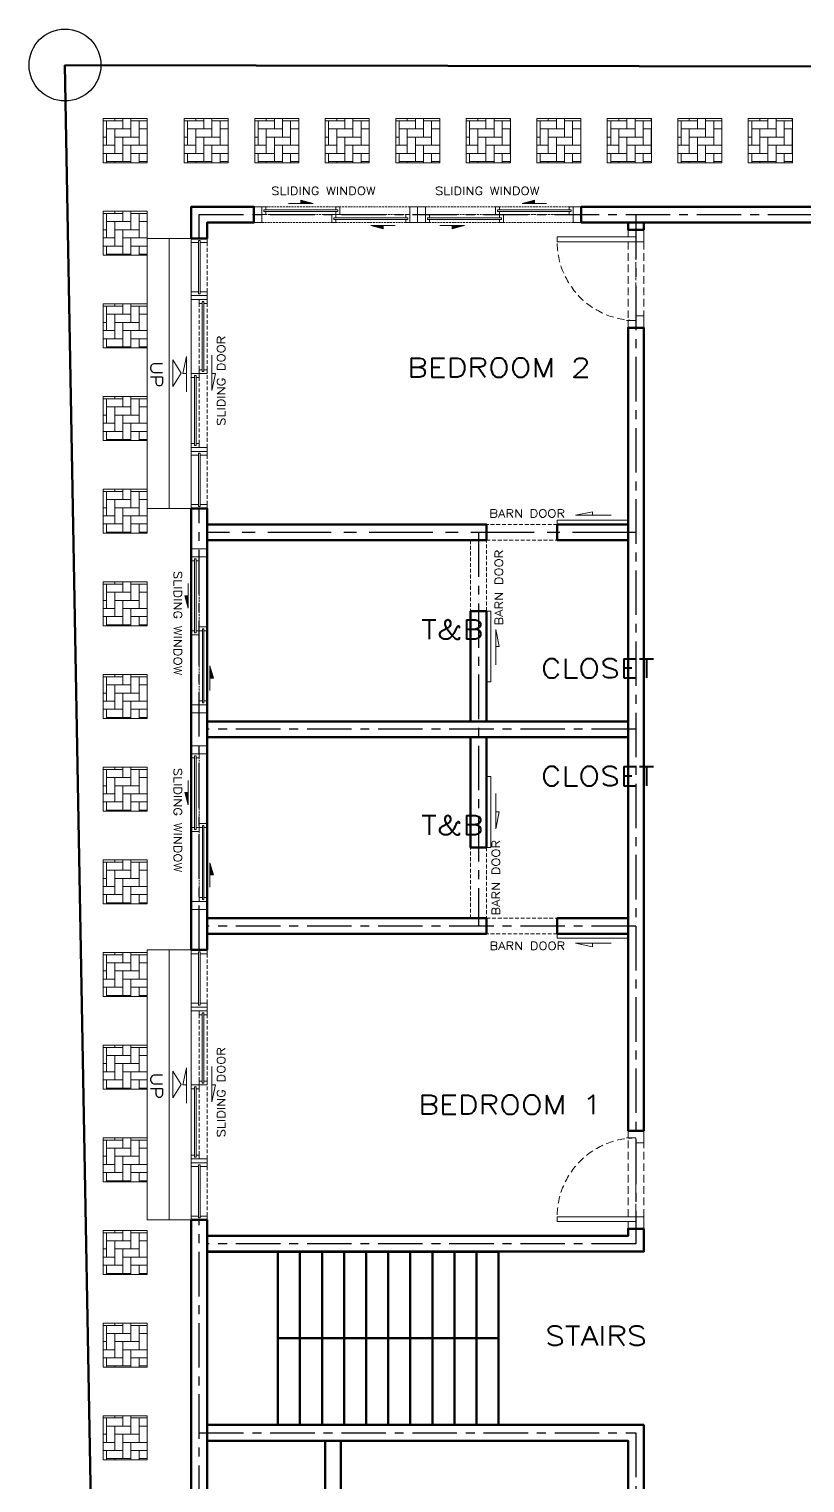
# Model space of a CAD drawing. Header units: millimetres. Extents: x 1087 to 3227, y -18 to 1224.
# Drawn here: x 1087 to 1475, y 498 to 1224 of the extents above; entities that cross this region are included whole.
import ezdxf

# ---------------------------------------------------------------- set-up
doc = ezdxf.new("R2010")
doc.units = ezdxf.units.MM
for name, pattern in [('CENTER', [50.8, 31.75, -6.35, 6.35, -6.35]), ('HIDDEN', [9.525, 6.35, -3.175]), ('HIDDEN2', [4.7625, 3.175, -1.5875])]:
    doc.linetypes.add(name, pattern=pattern)
for name, color, linetype, lineweight in [('DOOR', 1, 'Continuous', 20), ('FLOORING', 33, 'Continuous', 13), ('OUTDOOR FLOORING', 33, 'Continuous', 13), ('PERIMETER', 4, 'Continuous', 80), ('STAIRS', 8, 'Continuous', 70), ('TEXT', 9, 'Continuous', 15), ('WALL', 2, 'Continuous', 70), ('WINDOW', 153, 'Continuous', 20)]:
    doc.layers.add(name, color=color, linetype=linetype, lineweight=lineweight)
doc.styles.get("Standard").update_dxf_attribs({"font": 'arial.ttf'})

# ---------------------------------------------------------------- blocks, each defined once
blk = doc.blocks.new('STAIRS')
at = {"layer": 'STAIRS'}
for p, q in [((35.424, 86.61624), (35.424, 43.30812)), ((46.464, 86.61624), (46.464, 43.30812)), ((57.504, 86.61624), (57.504, 43.30812)), ((68.544, 86.61624), (68.544, 43.30812)), ((79.584, 86.61624), (79.584, 43.30812)), ((90.624, 86.61624), (90.624, 43.30812)), ((101.664, 86.61624), (101.664, 43.30812)), ((112.704, 86.61624), (112.704, 43.30812)), ((123.744, 86.61624), (123.744, 43.30812)), ((134.784, 86.61624), (134.784, 43.30812)), ((145.824, 86.61624), (145.824, 0)), ((35.424, 43.30812), (35.424, 0)), ((145.824, 43.30812), (35.424, 43.30812)), ((46.464, 43.30812), (46.464, 0)), ((57.504, 43.30812), (57.504, 0)), ((68.544, 43.30812), (68.544, 0)), ((79.584, 43.30812), (79.584, 0)), ((90.624, 43.30812), (90.624, 0)), ((101.664, 43.30812), (101.664, 0)), ((112.704, 43.30812), (112.704, 0)), ((123.744, 43.30812), (123.744, 0)), ((134.784, 43.30812), (134.784, 0))]:
    blk.add_line(p, q, dxfattribs=at)
blk.add_lwpolyline([(145.824, 86.61624), (0, 86.61624), (0, 0), (145.824, 0)], dxfattribs=at)
blk = doc.blocks.new('1000mm Hinged Door')
at = {"layer": 'DOOR', "linetype": 'HIDDEN', "ltscale": 0.6}
for p, q in [((2.4, 3.936), (41.76, 3.936)), ((2.4, -3.936), (39.36, -3.936))]:
    blk.add_line(p, q, dxfattribs=at)
at = {"layer": 'DOOR', "linetype": 'CENTER', "ltscale": 0.2}
blk.add_line((39.36, 0), (2.4, 0), dxfattribs=at)
at = {"layer": 'DOOR'}
blk.add_lwpolyline([(0, 0), (2.4, 0), (2.4, 39.36), (0, 39.36)], close=True, dxfattribs=at)
for points in [[(0, 3.936), (0, 0), (2.4, 0), (2.4, -3.936), (-3.6, -3.936), (-3.6, 3.936), (0, 3.936)], [(41.76, 4.717), (41.76, 0), (39.36, 0), (39.36, -3.936), (45.36, -3.936), (45.36, 3.936), (41.76, 3.936)]]:
    blk.add_lwpolyline(points, dxfattribs=at)
at = {"layer": 'DOOR', "linetype": 'HIDDEN', "ltscale": 0.6}
blk.add_arc((2.4, 0), 39.36, 0, 90, dxfattribs=at)
blk = doc.blocks.new('BARN DOOR')
at = {"layer": 'DOOR'}
blk.add_lwpolyline([(31.51, 2.16), (66.91, 2.16), (66.91, 0.2), (31.51, 0.2)], close=True, dxfattribs=at)
blk.add_lwpolyline([(58.4, 4.67), (40.71, 4.67), (49.21, 6.39), (49.21, 4.67)], dxfattribs=at)
at = {"layer": 'DOOR', "linetype": 'HIDDEN', "ltscale": 0.3}
blk.add_lwpolyline([(-3.89, -7.87), (31.51, -7.87), (31.51, 0), (-3.89, 0)], close=True, dxfattribs=at)
blk = doc.blocks.new('1m x 1m Sliding Window')
at = {"layer": 'WINDOW'}
h = blk.add_hatch(color=256, dxfattribs=at)
h.dxf.hatch_style = 1
h.paths.add_polyline_path([(58.42, 10.01), (58.42, 11.72), (52.27, 10.01)])
h = blk.add_hatch(color=256, dxfattribs=at)
h.dxf.hatch_style = 1
h.paths.add_polyline_path([(17.28, -0.86), (17.28, -2.57), (23.43, -0.86)])
at = {"layer": 'WINDOW', "linetype": 'HIDDEN2', "ltscale": 0.3}
for p, q in [((3.94, 8.44), (38.93, 8.44)), ((75.91, 8.44), (40.93, 8.44)), ((3.94, 4.5), (77.91, 4.5)), ((40.93, 0.56), (5.94, 0.56)), ((77.91, 0.56), (42.93, 0.56))]:
    blk.add_line(p, q, dxfattribs=at)
at = {"layer": 'WINDOW'}
for points in [[(0, 8.44), (3.94, 8.44), (3.94, 0.56), (0, 0.56)], [(77.91, 8.44), (81.85, 8.44), (81.85, 0.56), (77.91, 0.56)], [(4.94, 2.13), (4.94, 2.93), (41.93, 2.93), (41.93, 2.13)], [(39.93, 6.07), (39.93, 6.87), (76.91, 6.87), (76.91, 6.07)]]:
    blk.add_lwpolyline(points, close=True, dxfattribs=at)
for points in [[(38.93, 8.44), (38.93, 4.5), (40.93, 4.5), (40.93, 6.07), (39.93, 6.07), (39.93, 6.87), (40.93, 6.87), (40.93, 8.44), (38.93, 8.44)], [(64.57, 10.01), (52.27, 10.01), (58.42, 11.72), (58.42, 10.01)], [(77.91, 8.44), (77.91, 4.5), (75.91, 4.5), (75.91, 6.07), (76.91, 6.07), (76.91, 6.87), (75.91, 6.87), (75.91, 8.44), (77.91, 8.44)], [(3.94, 4.5), (3.94, 0.56), (5.94, 0.56), (5.94, 2.13), (4.94, 2.13), (4.94, 2.93), (5.94, 2.93), (5.94, 4.5), (3.94, 4.5)], [(42.93, 4.5), (42.93, 0.56), (40.93, 0.56), (40.93, 2.13), (41.93, 2.13), (41.93, 2.93), (40.93, 2.93), (40.93, 4.5), (42.93, 4.5)], [(11.13, -0.86), (23.43, -0.86), (17.28, -2.57), (17.28, -0.86)]]:
    blk.add_lwpolyline(points, dxfattribs=at)
blk = doc.blocks.new('Sliding Door and FX Window')
at = {"layer": 'DOOR', "linetype": 'HIDDEN', "ltscale": 0.3}
for p, q in [((0, 67.44), (0, 104.43)), ((7.87, 69.36), (7.87, 102.51)), ((7.87, 30.46), (7.87, 67.44))]:
    blk.add_line(p, q, dxfattribs=at)
at = {"layer": 'DOOR'}
for points in [[(0, 106.35), (0, 104.43), (7.87, 104.43), (7.87, 106.35)], [(3.94, 104.43), (3.94, 102.51), (5.5, 102.51), (5.5, 103.47), (6.3, 103.47), (6.3, 102.51), (7.87, 102.51), (7.87, 104.43)], [(5.5, 68.4), (5.5, 103.47), (6.3, 103.47), (6.3, 68.4)], [(0, 67.44), (0, 65.52), (1.57, 65.52), (1.57, 66.48), (2.37, 66.48), (2.37, 65.52), (3.94, 65.52), (3.94, 67.44)], [(1.57, 31.42), (1.57, 66.48), (2.37, 66.48), (2.37, 31.42)], [(3.94, 67.44), (3.94, 69.36), (5.5, 69.36), (5.5, 68.4), (6.3, 68.4), (6.3, 69.36), (7.87, 69.36), (7.87, 67.44)], [(0, 30.46), (0, 32.38), (1.57, 32.38), (1.57, 31.42), (2.37, 31.42), (2.37, 32.38), (3.94, 32.38), (3.94, 30.46)], [(0, 30.46), (0, 28.54), (7.87, 28.54), (7.87, 30.46)]]:
    blk.add_lwpolyline(points, close=True, dxfattribs=at)
at = {"layer": 'DOOR', "linetype": 'HIDDEN', "ltscale": 0.3}
for points in [[(3.94, 69.36), (3.94, 102.51)], [(0, 32.38), (0, 65.52)], [(3.94, 32.38), (3.94, 65.52)]]:
    blk.add_lwpolyline(points, dxfattribs=at)
at = {"layer": 'FLOORING'}
for points in [[(-2.46, 58.26), (-2.46, 75.94), (-4.18, 67.44), (-2.46, 67.44)], [(10.33, 76.63), (10.33, 58.95), (12.05, 67.44), (10.33, 67.44)]]:
    blk.add_lwpolyline(points, dxfattribs=at)
at = {"layer": 'WINDOW', "linetype": 'HIDDEN', "ltscale": 0.3}
for p, q in [((0, 108.27), (0, 132.97)), ((7.87, 108.27), (7.87, 132.97)), ((0, 1.92), (0, 26.62)), ((7.87, 1.92), (7.87, 26.62))]:
    blk.add_line(p, q, dxfattribs=at)
at = {"layer": 'WINDOW'}
for points in [[(0, 134.89), (0, 132.97), (3.56, 132.97), (3.56, 133.93), (4.36, 133.93), (4.36, 132.97), (7.87, 132.97), (7.87, 134.89)], [(3.56, 107.31), (3.56, 133.93), (4.36, 133.93), (4.36, 107.31)], [(0, 106.35), (0, 108.27), (3.56, 108.27), (3.56, 107.31), (4.36, 107.31), (4.36, 108.27), (7.87, 108.27), (7.87, 106.35)], [(0, 28.54), (0, 26.62), (3.56, 26.62), (3.56, 27.58), (4.36, 27.58), (4.36, 26.62), (7.87, 26.62), (7.87, 28.54)], [(3.56, 0.96), (3.56, 27.58), (4.36, 27.58), (4.36, 0.96)], [(0, 0), (0, 1.92), (3.56, 1.92), (3.56, 0.96), (4.36, 0.96), (4.36, 1.92), (7.87, 1.92), (7.87, 0)]]:
    blk.add_lwpolyline(points, close=True, dxfattribs=at)

msp = doc.modelspace()

# ---------------------------------------------------------------- hatches: boundary and pattern name
at = {"layer": 'OUTDOOR FLOORING', "ltscale": 0.2}
h = msp.add_hatch(dxfattribs=at)
h.set_pattern_fill('AR-HBONE', color=256, scale=0.04, angle=45)
h.paths.add_polyline_path([(1146.09, 1179.71), (1124.04, 1179.71), (1124.04, 1157.66), (1146.09, 1157.66)])
h = msp.add_hatch(dxfattribs=at)
h.set_pattern_fill('AR-HBONE', color=256, scale=0.04, angle=45)
h.set_pattern_definition([(90, (40.5327, 0), (-4.064, 4.064), [12.192, -4.064]), (180, (40.5327, 4.064), (-4.064, 4.064), [12.192, -4.064])])
h.paths.add_polyline_path([(1164.57, 1179.71), (1164.57, 1157.66), (1186.62, 1157.66), (1186.62, 1179.71)])
h = msp.add_hatch(dxfattribs=at)
h.set_pattern_fill('AR-HBONE', color=256, scale=0.04, angle=45)
h.set_pattern_definition([(90, (75.8002, 0), (-4.064, 4.064), [12.192, -4.064]), (180, (75.8002, 4.064), (-4.064, 4.064), [12.192, -4.064])])
h.paths.add_polyline_path([(1199.84, 1179.71), (1199.84, 1157.66), (1221.89, 1157.66), (1221.89, 1179.71)])
h = msp.add_hatch(dxfattribs=at)
h.set_pattern_fill('AR-HBONE', color=256, scale=0.04, angle=45)
h.set_pattern_definition([(90, (111.0677, 0), (-4.064, 4.064), [12.192, -4.064]), (180, (111.0677, 4.064), (-4.064, 4.064), [12.192, -4.064])])
h.paths.add_polyline_path([(1235.11, 1179.71), (1235.11, 1157.66), (1257.15, 1157.66), (1257.15, 1179.71)])
h = msp.add_hatch(dxfattribs=at)
h.set_pattern_fill('AR-HBONE', color=256, scale=0.04, angle=45)
h.set_pattern_definition([(90, (146.3353, 0), (-4.064, 4.064), [12.192, -4.064]), (180, (146.3353, 4.064), (-4.064, 4.064), [12.192, -4.064])])
h.paths.add_polyline_path([(1270.37, 1179.71), (1270.37, 1157.66), (1292.42, 1157.66), (1292.42, 1179.71)])
h = msp.add_hatch(dxfattribs=at)
h.set_pattern_fill('AR-HBONE', color=256, scale=0.04, angle=45)
h.set_pattern_definition([(90, (181.603, 0), (-4.064, 4.064), [12.192, -4.064]), (180, (181.603, 4.064), (-4.064, 4.064), [12.192, -4.064])])
h.paths.add_polyline_path([(1305.64, 1179.71), (1305.64, 1157.66), (1327.69, 1157.66), (1327.69, 1179.71)])
h = msp.add_hatch(dxfattribs=at)
h.set_pattern_fill('AR-HBONE', color=256, scale=0.04, angle=45)
h.set_pattern_definition([(90, (216.8703, 0), (-4.064, 4.064), [12.192, -4.064]), (180, (216.8703, 4.064), (-4.064, 4.064), [12.192, -4.064])])
h.paths.add_polyline_path([(1340.91, 1179.71), (1340.91, 1157.66), (1362.96, 1157.66), (1362.96, 1179.71)])
h = msp.add_hatch(dxfattribs=at)
h.set_pattern_fill('AR-HBONE', color=256, scale=0.04, angle=45)
h.set_pattern_definition([(90, (252.138, 0), (-4.064, 4.064), [12.192, -4.064]), (180, (252.138, 4.064), (-4.064, 4.064), [12.192, -4.064])])
h.paths.add_polyline_path([(1376.18, 1179.71), (1376.18, 1157.66), (1398.22, 1157.66), (1398.22, 1179.71)])
h = msp.add_hatch(dxfattribs=at)
h.set_pattern_fill('AR-HBONE', color=256, scale=0.04, angle=45)
h.set_pattern_definition([(90, (287.4054, 0), (-4.064, 4.064), [12.192, -4.064]), (180, (287.4054, 4.064), (-4.064, 4.064), [12.192, -4.064])])
h.paths.add_polyline_path([(1411.44, 1179.71), (1411.44, 1157.66), (1433.49, 1157.66), (1433.49, 1179.71)])
h = msp.add_hatch(dxfattribs=at)
h.set_pattern_fill('AR-HBONE', color=256, scale=0.04, angle=45)
h.set_pattern_definition([(90, (322.673, 0), (-4.064, 4.064), [12.192, -4.064]), (180, (322.673, 4.064), (-4.064, 4.064), [12.192, -4.064])])
h.paths.add_polyline_path([(1446.71, 1179.71), (1446.71, 1157.66), (1468.76, 1157.66), (1468.76, 1179.71)])
h = msp.add_hatch(dxfattribs=at)
h.set_pattern_fill('AR-HBONE', color=256, scale=0.04, angle=45)
h.set_pattern_definition([(90, (-2e-13, -46.31), (-4.064, 4.064), [12.192, -4.064]), (180, (-2e-13, -42.246), (-4.064, 4.064), [12.192, -4.064])])
h.paths.add_polyline_path([(1124.04, 1133.4), (1124.04, 1111.35), (1146.09, 1111.35), (1146.09, 1133.4)])
h = msp.add_hatch(dxfattribs=at)
h.set_pattern_fill('AR-HBONE', color=256, scale=0.04, angle=45)
h.set_pattern_definition([(90, (-2e-13, -92.62), (-4.064, 4.064), [12.192, -4.064]), (180, (-2e-13, -88.556), (-4.064, 4.064), [12.192, -4.064])])
h.paths.add_polyline_path([(1124.04, 1087.09), (1124.04, 1065.04), (1146.09, 1065.04), (1146.09, 1087.09)])
h = msp.add_hatch(dxfattribs=at)
h.set_pattern_fill('AR-HBONE', color=256, scale=0.04, angle=45)
h.set_pattern_definition([(90, (-2e-13, -138.93), (-4.064, 4.064), [12.192, -4.064]), (180, (-2e-13, -134.866), (-4.064, 4.064), [12.192, -4.064])])
h.paths.add_polyline_path([(1124.04, 1040.78), (1124.04, 1018.73), (1146.09, 1018.73), (1146.09, 1040.78)])
h = msp.add_hatch(dxfattribs=at)
h.set_pattern_fill('AR-HBONE', color=256, scale=0.04, angle=45)
h.set_pattern_definition([(90, (-2e-13, -185.24), (-4.064, 4.064), [12.192, -4.064]), (180, (-2e-13, -181.176), (-4.064, 4.064), [12.192, -4.064])])
h.paths.add_polyline_path([(1124.04, 994.47), (1124.04, 972.42), (1146.09, 972.42), (1146.09, 994.47)])
h = msp.add_hatch(dxfattribs=at)
h.set_pattern_fill('AR-HBONE', color=256, scale=0.04, angle=45)
h.set_pattern_definition([(90, (-2e-13, -231.55), (-4.064, 4.064), [12.192, -4.064]), (180, (-2e-13, -227.486), (-4.064, 4.064), [12.192, -4.064])])
h.paths.add_polyline_path([(1124.04, 948.16), (1124.04, 926.11), (1146.09, 926.11), (1146.09, 948.16)])
h = msp.add_hatch(dxfattribs=at)
h.set_pattern_fill('AR-HBONE', color=256, scale=0.04, angle=45)
h.set_pattern_definition([(90, (-2e-13, -277.86), (-4.064, 4.064), [12.192, -4.064]), (180, (-2e-13, -273.796), (-4.064, 4.064), [12.192, -4.064])])
h.paths.add_polyline_path([(1124.04, 901.85), (1124.04, 879.8), (1146.09, 879.8), (1146.09, 901.85)])
h = msp.add_hatch(dxfattribs=at)
h.set_pattern_fill('AR-HBONE', color=256, scale=0.04, angle=45)
h.set_pattern_definition([(90, (-2e-13, -324.17), (-4.064, 4.064), [12.192, -4.064]), (180, (-2e-13, -320.106), (-4.064, 4.064), [12.192, -4.064])])
h.paths.add_polyline_path([(1124.04, 855.54), (1124.04, 833.49), (1146.09, 833.49), (1146.09, 855.54)])
h = msp.add_hatch(dxfattribs=at)
h.set_pattern_fill('AR-HBONE', color=256, scale=0.04, angle=45)
h.set_pattern_definition([(90, (-2e-13, -370.48), (-4.064, 4.064), [12.192, -4.064]), (180, (-2e-13, -366.416), (-4.064, 4.064), [12.192, -4.064])])
h.paths.add_polyline_path([(1124.04, 809.23), (1124.04, 787.18), (1146.09, 787.18), (1146.09, 809.23)])
h = msp.add_hatch(dxfattribs=at)
h.set_pattern_fill('AR-HBONE', color=256, scale=0.04, angle=45)
h.set_pattern_definition([(90, (-2e-13, -416.79), (-4.064, 4.064), [12.192, -4.064]), (180, (-2e-13, -412.726), (-4.064, 4.064), [12.192, -4.064])])
h.paths.add_polyline_path([(1124.04, 762.92), (1124.04, 740.87), (1146.09, 740.87), (1146.09, 762.92)])
h = msp.add_hatch(dxfattribs=at)
h.set_pattern_fill('AR-HBONE', color=256, scale=0.04, angle=45)
h.set_pattern_definition([(90, (-2e-13, -463.0998), (-4.064, 4.064), [12.192, -4.064]), (180, (-2e-13, -459.0358), (-4.064, 4.064), [12.192, -4.064])])
h.paths.add_polyline_path([(1124.04, 716.61), (1124.04, 694.56), (1146.09, 694.56), (1146.09, 716.61)])
h = msp.add_hatch(dxfattribs=at)
h.set_pattern_fill('AR-HBONE', color=256, scale=0.04, angle=45)
h.set_pattern_definition([(90, (-2e-13, -509.4098), (-4.064, 4.064), [12.192, -4.064]), (180, (-2e-13, -505.3458), (-4.064, 4.064), [12.192, -4.064])])
h.paths.add_polyline_path([(1124.04, 670.3), (1124.04, 648.25), (1146.09, 648.25), (1146.09, 670.3)])
h = msp.add_hatch(dxfattribs=at)
h.set_pattern_fill('AR-HBONE', color=256, scale=0.04, angle=45)
h.set_pattern_definition([(90, (-2e-13, -555.7197), (-4.064, 4.064), [12.192, -4.064]), (180, (-2e-13, -551.6557), (-4.064, 4.064), [12.192, -4.064])])
h.paths.add_polyline_path([(1124.04, 623.99), (1124.04, 601.94), (1146.09, 601.94), (1146.09, 623.99)])
h = msp.add_hatch(dxfattribs=at)
h.set_pattern_fill('AR-HBONE', color=256, scale=0.04, angle=45)
h.set_pattern_definition([(90, (-5e-13, -602.0297), (-4.064, 4.064), [12.192, -4.064]), (180, (-5e-13, -597.9657), (-4.064, 4.064), [12.192, -4.064])])
h.paths.add_polyline_path([(1124.04, 577.68), (1124.04, 555.63), (1146.09, 555.63), (1146.09, 577.68)])
h = msp.add_hatch(dxfattribs=at)
h.set_pattern_fill('AR-HBONE', color=256, scale=0.04, angle=45)
h.set_pattern_definition([(90, (-2e-13, -648.3397), (-4.064, 4.064), [12.192, -4.064]), (180, (-2e-13, -644.2757), (-4.064, 4.064), [12.192, -4.064])])
h.paths.add_polyline_path([(1124.04, 531.37), (1124.04, 509.32), (1146.09, 509.32), (1146.09, 531.37)])

# ---------------------------------------------------------------- linework, layer by layer
at = {"layer": 'Defpoints', "linetype": 'CENTER', "ltscale": 0.7}
msp.add_line((1311.76, 972.89), (1311.76, 776.09), dxfattribs=at)
for points in [[(1172.07, 1119.73), (1172.07, 1131.68), (1707.89, 1131.68), (1707.89, 235.4), (1390.48, 235.4), (1390.48, 188.16), (1357.17, 188.16)], [(1390.48, 1131.68), (1390.48, 617.3), (1176, 617.3)], [(1172.07, 764.14), (1172.07, 984.84)], [(1390.48, 874.49), (1176, 874.49)], [(1390.48, 776.09), (1176, 776.09)], [(1205.38, 188.16), (1172.07, 188.16), (1172.07, 235.4), (1172.07, 629.25)], [(1172.07, 522.81), (1390.48, 522.81), (1390.48, 235.4)]]:
    msp.add_lwpolyline(points, dxfattribs=at)
at = {"layer": 'Defpoints', "linetype": 'CENTER'}
msp.add_lwpolyline([(1390.48, 972.89), (1176, 972.89)], dxfattribs=at)
at = {"layer": 'Defpoints'}
msp.add_circle((1104.94, 1206.47), 17.97, dxfattribs=at)
at = {"layer": 'FLOORING'}
msp.add_lwpolyline([(1176, 518.87), (1235.06, 518.87), (1235.06, 428.32), (1176, 428.32)], close=True, dxfattribs=at)
at = {"layer": 'OUTDOOR FLOORING'}
for points in [[(1146.09, 1157.66), (1124.04, 1157.66), (1124.04, 1179.71), (1146.09, 1179.71)], [(1186.62, 1157.66), (1164.57, 1157.66), (1164.57, 1179.71), (1186.62, 1179.71)], [(1221.89, 1157.66), (1199.84, 1157.66), (1199.84, 1179.71), (1221.89, 1179.71)], [(1257.15, 1157.66), (1235.11, 1157.66), (1235.11, 1179.71), (1257.15, 1179.71)], [(1292.42, 1157.66), (1270.37, 1157.66), (1270.37, 1179.71), (1292.42, 1179.71)], [(1327.69, 1157.66), (1305.64, 1157.66), (1305.64, 1179.71), (1327.69, 1179.71)], [(1362.96, 1157.66), (1340.91, 1157.66), (1340.91, 1179.71), (1362.96, 1179.71)], [(1398.22, 1157.66), (1376.18, 1157.66), (1376.18, 1179.71), (1398.22, 1179.71)], [(1433.49, 1157.66), (1411.44, 1157.66), (1411.44, 1179.71), (1433.49, 1179.71)], [(1468.76, 1157.66), (1446.71, 1157.66), (1446.71, 1179.71), (1468.76, 1179.71)], [(1146.09, 1111.35), (1124.04, 1111.35), (1124.04, 1133.4), (1146.09, 1133.4)], [(1157.11, 1119.73), (1168.13, 1119.73), (1168.13, 984.84), (1157.11, 984.84)], [(1146.09, 1065.04), (1124.04, 1065.04), (1124.04, 1087.09), (1146.09, 1087.09)], [(1146.09, 1018.73), (1124.04, 1018.73), (1124.04, 1040.78), (1146.09, 1040.78)], [(1146.09, 972.42), (1124.04, 972.42), (1124.04, 994.47), (1146.09, 994.47)], [(1146.09, 926.11), (1124.04, 926.11), (1124.04, 948.16), (1146.09, 948.16)], [(1146.09, 879.8), (1124.04, 879.8), (1124.04, 901.85), (1146.09, 901.85)], [(1146.09, 833.49), (1124.04, 833.49), (1124.04, 855.54), (1146.09, 855.54)], [(1146.09, 787.18), (1124.04, 787.18), (1124.04, 809.23), (1146.09, 809.23)], [(1157.11, 764.14), (1168.13, 764.14), (1168.13, 629.25), (1157.11, 629.25)], [(1146.09, 740.87), (1124.04, 740.87), (1124.04, 762.92), (1146.09, 762.92)], [(1146.09, 694.56), (1124.04, 694.56), (1124.04, 716.61), (1146.09, 716.61)], [(1146.09, 648.25), (1124.04, 648.25), (1124.04, 670.3), (1146.09, 670.3)], [(1146.09, 601.94), (1124.04, 601.94), (1124.04, 623.99), (1146.09, 623.99)], [(1146.09, 555.63), (1124.04, 555.63), (1124.04, 577.68), (1146.09, 577.68)], [(1146.09, 509.32), (1124.04, 509.32), (1124.04, 531.37), (1146.09, 531.37)]]:
    msp.add_lwpolyline(points, close=True, dxfattribs=at)
for points in [[(1157.11, 984.84), (1146.09, 984.84), (1146.09, 1119.73), (1157.11, 1119.73)], [(1162.98, 1052.47), (1158.81, 1045.79), (1158.81, 1059.15), (1162.98, 1052.47)], [(1157.11, 629.25), (1146.09, 629.25), (1146.09, 764.14), (1157.11, 764.14)], [(1162.98, 696.88), (1158.81, 690.2), (1158.81, 703.56), (1162.98, 696.88)]]:
    msp.add_lwpolyline(points, dxfattribs=at)
at = {"layer": 'PERIMETER'}
msp.add_lwpolyline([(1104.94, 1206.47), (1126.66, -0.1), (1871.76, -0.1), (1775.03, 1205.18)], close=True, dxfattribs=at)
at = {"layer": 'WALL'}
for points in [[(1176, 1119.73), (1176, 1127.74), (1199.42, 1127.74), (1199.42, 1135.61), (1168.13, 1135.61), (1168.13, 1119.73)], [(1516.84, 1135.61), (1363.13, 1135.61), (1363.13, 1127.74), (1516.84, 1127.74)], [(1394.42, 1127.74), (1394.42, 1124.14), (1386.55, 1124.14), (1386.55, 1127.74)], [(1386.55, 673.79), (1386.55, 1075.18), (1394.42, 1075.18), (1394.42, 673.79)], [(1176, 764.14), (1176, 984.84), (1168.13, 984.84), (1168.13, 764.14)], [(1176, 976.82), (1315.75, 976.82), (1315.75, 968.95), (1176, 968.95)], [(1307.83, 878.42), (1307.83, 933.55), (1315.7, 933.55), (1315.7, 878.42)], [(1307.83, 870.55), (1307.83, 815.42), (1315.7, 815.42), (1315.7, 870.55)], [(1176, 780.02), (1315.75, 780.02), (1315.75, 772.15), (1176, 772.15)], [(1386.55, 780.02), (1351.15, 780.02), (1351.15, 772.15), (1386.55, 772.15)], [(1205.38, 184.23), (1205.38, 192.1), (1176, 192.1), (1176, 239.33), (1176, 629.25), (1168.13, 629.25), (1168.13, 231.46), (1168.13, 184.23)], [(1176, 621.23), (1386.55, 621.23), (1386.55, 624.83), (1394.42, 624.83), (1394.42, 613.36), (1176, 613.36)], [(1176, 526.74), (1394.42, 526.74), (1394.42, 405.78), (1386.55, 405.78), (1386.55, 518.87), (1176, 518.87)], [(1235.06, 471.92), (1242.93, 471.92), (1242.93, 518.87), (1235.06, 518.87)]]:
    msp.add_lwpolyline(points, close=True, dxfattribs=at)
for points in [[(1386.55, 976.82), (1351.15, 976.82), (1351.15, 968.95), (1386.55, 968.95)], [(1386.55, 968.95), (1382.61, 968.95)], [(1386.55, 878.42), (1176, 878.42)], [(1386.55, 870.55), (1176, 870.55)]]:
    msp.add_lwpolyline(points, dxfattribs=at)

# ---------------------------------------------------------------- block references
at = {"layer": 'DOOR'}
for p in [(1168.13, 984.84), (1168.13, 629.25)]:
    msp.add_blockref('Sliding Door and FX Window', p, dxfattribs=at)
at = {"layer": 'FLOORING', "xscale": -1, "rotation": 90}
msp.add_blockref('1000mm Hinged Door', (1390.48, 1120.54), dxfattribs=at)
at = {"layer": 'FLOORING', "rotation": 90}
msp.add_blockref('1000mm Hinged Door', (1390.48, 628.43), dxfattribs=at)
at = {"layer": 'STAIRS'}
msp.add_blockref('STAIRS', (1176, 526.74), dxfattribs=at)
at = {"layer": 'WALL'}
msp.add_blockref('BARN DOOR', (1319.64, 976.82), dxfattribs=at)
at = {"layer": 'WALL', "rotation": 270}
msp.add_blockref('BARN DOOR', (1315.7, 965.06), dxfattribs=at)
at = {"layer": 'WALL', "xscale": -1}
for p, rotation in [((1315.7, 783.91), 270), ((1319.64, 772.15), 180)]:
    msp.add_blockref('BARN DOOR', p, dxfattribs=dict(at, rotation=rotation))
at = {"layer": 'WINDOW', "xscale": -1}
msp.add_blockref('1m x 1m Sliding Window', (1281.28, 1127.18), dxfattribs=at)
at = {"layer": 'WINDOW'}
msp.add_blockref('1m x 1m Sliding Window', (1281.28, 1127.18), dxfattribs=at)
at = {"layer": 'WINDOW', "rotation": 90}
for p in [(1176.57, 882.76), (1176.57, 784.36)]:
    msp.add_blockref('1m x 1m Sliding Window', p, dxfattribs=at)

# ---------------------------------------------------------------- texts
at = {"layer": 'OUTDOOR FLOORING', "char_height": 6, "attachment_point": 1, "rotation": 270}
for insert in [(1153.7, 1069.8), (1153.7, 714.21)]:
    msp.add_mtext_dynamic_manual_height_columns('\\pi11.4;{\\Fromans|c0;\\W1.2;UP}', width=35.1427, gutter_width=12.5, heights=[0], dxfattribs=dict(at, insert=insert))
at = {"layer": 'TEXT'}
for s, width, insert, char_height, attachment_point in [('\\pi1.1971;{\\Fromans|c0;\\W1.2;SLIDING WINDOW}', 60.4514, (1206.94, 1145.57), 4, 1), ('\\pi1.1971;{\\Fromans|c0;\\W1.2;SLIDING WINDOW}', 60.4514, (1288.82, 1145.57), 4, 1), ('{\\Fromans|c0;\\W1.2;BEDROOM 2}', 179.6741, (1367.89, 1060.02), 9.6, 3), ('\\pi2.23;{\\Fromans|c0;\\W1.2;BARN DOOR}', 46.06, (1314.96, 984.39), 4, 1), ('{\\Fromans|c0;\\W1.2;T&B}', 102.7046, (1314.19, 929.15), 9.6, 3), ('{\\Fromans|c0;\\W1.2;CLOSET}', 97.955, (1399.73, 909.7), 9.6, 3), ('{\\Fromans|c0;\\W1.2;CLOSET}', 97.955, (1399.73, 855.82), 9.6, 3), ('{\\Fromans|c0;\\W1.2;T&B}', 102.7046, (1314.19, 831.37), 9.6, 3), ('\\pi2.23;{\\Fromans|c0;\\W1.2;BARN DOOR}', 46.06, (1315.06, 768.22), 4, 1), ('{\\Fromans|c0;\\W1.2;BEDROOM 1}', 179.6741, (1373.48, 691.61), 9.6, 3), ('{\\Fromans|c0;\\W1.2;STAIRS}', 75.4791, (1395.91, 576.04), 9.6, 3)]:
    msp.add_mtext_dynamic_manual_height_columns(s, width=width, gutter_width=12.5, heights=[0], dxfattribs=dict(at, insert=insert, char_height=char_height, attachment_point=attachment_point))
at = {"layer": 'TEXT', "char_height": 4, "attachment_point": 1, "rotation": 90}
for s, width, insert in [('\\pi1.9838;{\\Fromans|c0;\\W1.2;SLIDING DOOR}', 53.7961, (1181.03, 1024.15)), ('\\pi2.23;{\\Fromans|c0;\\W1.2;BARN DOOR}', 46.06, (1319.99, 924.11)), ('\\pi2.23;{\\Fromans|c0;\\W1.2;BARN DOOR}', 46.06, (1318.49, 779.1)), ('\\pi1.9838;{\\Fromans|c0;\\W1.2;SLIDING DOOR}', 53.7961, (1181.03, 668.56))]:
    msp.add_mtext_dynamic_manual_height_columns(s, width=width, gutter_width=12.5, heights=[0], dxfattribs=dict(at, insert=insert))
at = {"layer": 'WINDOW', "char_height": 4, "attachment_point": 1, "rotation": 270}
for insert in [(1163.36, 954.8), (1163.36, 856.4)]:
    msp.add_mtext_dynamic_manual_height_columns('\\pi1.1971;{\\Fromans|c0;\\W1.2;SLIDING WINDOW}', width=60.4514, gutter_width=12.5, heights=[0], dxfattribs=dict(at, insert=insert))

doc.saveas('drawing.dxf')
